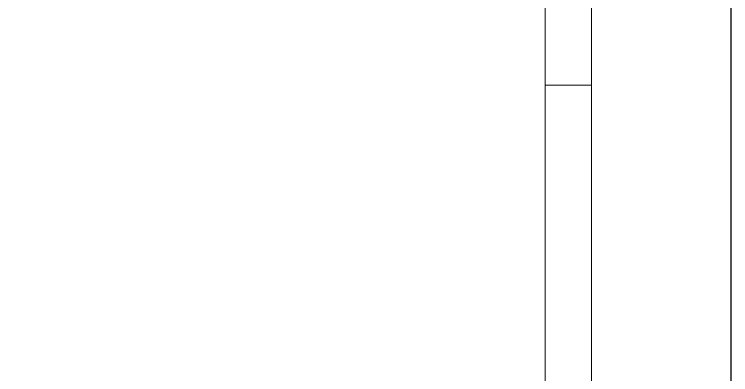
# Model space of a CAD drawing. Header units: millimetres. Extents: x -5 to 1510635, y -6 to 71285.
# Drawn here: x 1297497 to 1299042, y 34687 to 35464 of the extents above; entities that cross this region are included whole.
import ezdxf

# ---------------------------------------------------------------- set-up
doc = ezdxf.new("R2010")
doc.units = ezdxf.units.MM
doc.header["$LTSCALE"] = 1000
doc.linetypes.add('CENTER', pattern=[2, 1.25, -0.25, 0.25, -0.25])
doc.linetypes.add('PHANTOM', pattern=[2.5, 1.25, -0.25, 0.25, -0.25, 0.25, -0.25])
for name, color, linetype in [('2', 42, 'Continuous'), ('MP-1', 1, 'CENTER'), ('MP-8', 8, 'Continuous')]:
    doc.layers.add(name, color=color, linetype=linetype)

# ---------------------------------------------------------------- blocks, each defined once
blk = doc.blocks.new('17886555')
at = {"layer": 'MP-8', "linetype": 'Continuous', "lineweight": 15}
for p, q in [((1072.88, 5500), (1937.88, 5500)), ((1692.44, 5350), (-407.12, 5350)), ((1267.88, 5350), (1267.88, 5300)), ((1172.88, 5300), (1652.88, 5300))]:
    blk.add_line(p, q, dxfattribs=at)

msp = doc.modelspace()

# ---------------------------------------------------------------- linework, layer by layer
at = {"layer": 'MP-1', "color": 6, "linetype": 'PHANTOM'}
msp.add_lwpolyline([(1288042.216, 40821.768), (1299042.216, 40821.768), (1299042.216, 33783.768), (1288042.216, 33783.768)], close=True, dxfattribs=at)

# ---------------------------------------------------------------- block references
at = {"layer": '2', "linetype": 'ByBlock', "xscale": 2, "yscale": 2, "zscale": 2, "rotation": 270}
msp.add_blockref('17886555', (1288042.216, 37847.523), dxfattribs=at)

doc.saveas('drawing.dxf')
